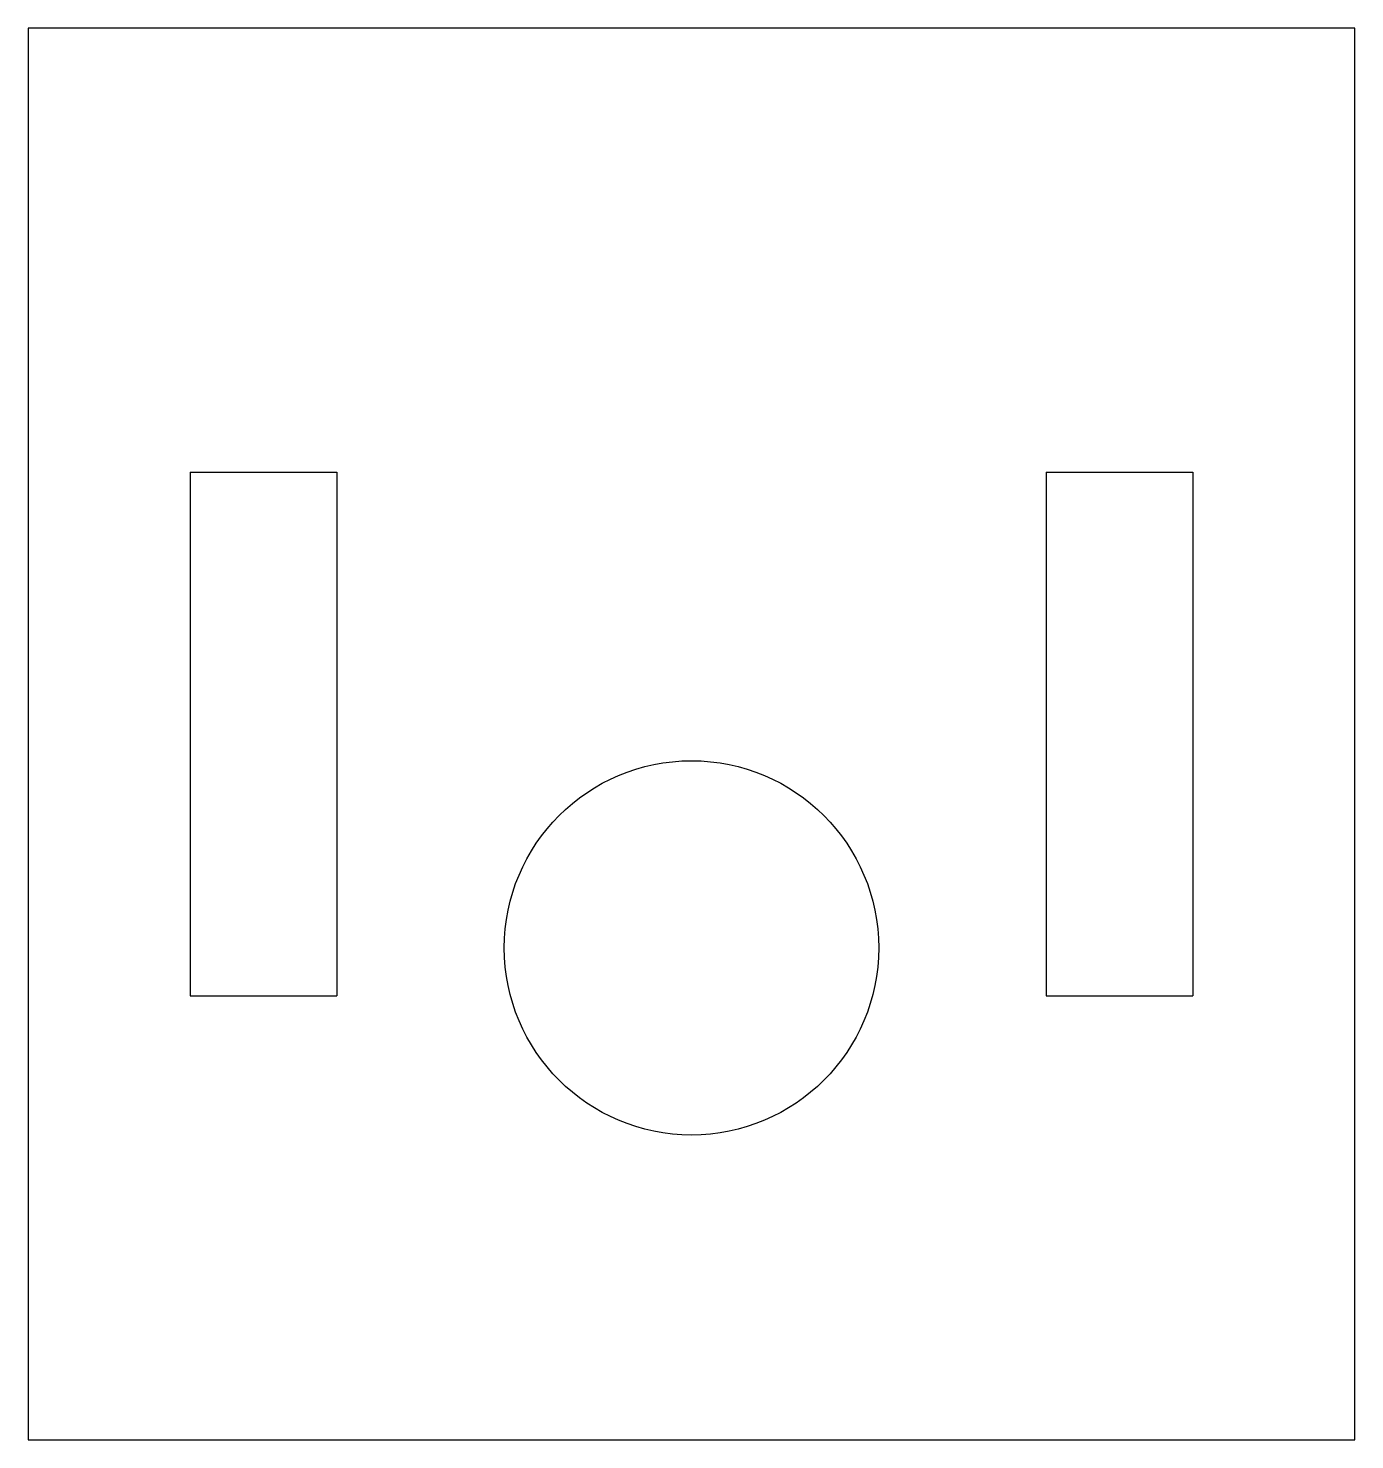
# Model space of a CAD drawing. Header units: millimetres. Extents: x 0 to 62, y 0 to 66.
import ezdxf

# ---------------------------------------------------------------- set-up
doc = ezdxf.new("R2010")
doc.units = ezdxf.units.MM

msp = doc.modelspace()

# ---------------------------------------------------------------- linework, layer by layer
for p, q in [((0, 66), (0, 0)), ((62, 66), (0, 66)), ((62, 0), (62, 66)), ((7.575, 45.25), (7.575, 20.75)), ((7.575, 45.25), (14.425, 45.25)), ((14.425, 45.25), (14.425, 20.75)), ((47.575, 45.25), (47.575, 20.75)), ((47.575, 45.25), (54.425, 45.25)), ((54.425, 45.25), (54.425, 20.75)), ((7.575, 20.75), (14.425, 20.75)), ((47.575, 20.75), (54.425, 20.75)), ((0, 0), (62, 0))]:
    msp.add_line(p, q)
msp.add_circle((31, 23), 8.75)

doc.saveas('drawing.dxf')
